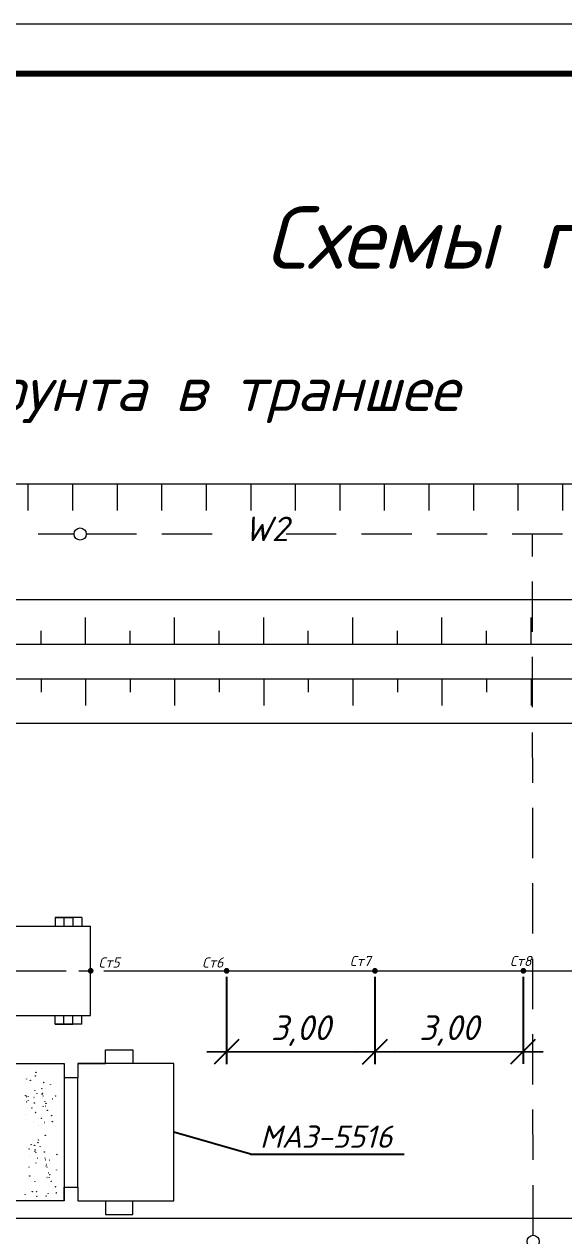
# Model space of a CAD drawing. Header units: millimetres. Extents: x 27137 to 30937, y -4667 to -569.
# Drawn here: x 28580.2 to 28634.7, y -4001.1 to -3878.8 of the extents above; entities that cross this region are included whole.
import ezdxf

# ---------------------------------------------------------------- set-up
doc = ezdxf.new("R2010")
doc.units = ezdxf.units.MM
doc.header["$LTSCALE"] = 0.4
for name, pattern in [('ACAD_ISO02W100', [15, 12, -3]), ('осевая', [50.8, 31.75, -6.35, 6.35, -6.35]), ('штриховаяX2', [38.1, 25.4, -12.7])]:
    doc.linetypes.add(name, pattern=pattern)
doc.styles.add('Isocpeur', font='isocpeui.ttf', dxfattribs={"height": 2.5})
doc.styles.get("Standard").update_dxf_attribs({"font": 'isocpeui.ttf', "height": 2.5})
doc.dimstyles.new('06', dxfattribs={"dimtxt": 2.5, "dimasz": 2.5, "dimexe": 1.25, "dimexo": 0.625, "dimtad": 1, "dimdec": 0, "dimlfac": 200, "dimtxsty": 'Standard', "dimblk": 'OBLIQUE', "dimcen": 2.5, "dimdle": 2, "dimadec": 0, "dimazin": 0, "dimtfac": 1, "dimtdec": 0, "dimtmove": 0, "dimatfit": 3, "dimldrblk": 'OBLIQUE', "dimfxl": 1, "dimarcsym": 0})

# ---------------------------------------------------------------- blocks, each defined once
blk = doc.blocks.new('_Oblique')
at = {"color": 0, "linetype": 'ByBlock', "lineweight": -2}
blk.add_line((-0.5, -0.5), (0.5, 0.5), dxfattribs=at)
blk = doc.blocks.new('*D337')
at = {"color": 0, "lineweight": -2, "transparency": 16777216}
for p, q in [((28600.6, -3974.99), (28600.61, -3983.8)), ((28615.59, -3974.98), (28615.59, -3983.79)), ((28598.61, -3982.55), (28617.59, -3982.53))]:
    blk.add_line(p, q, dxfattribs=at)
at = {"layer": 'Defpoints', "color": 0, "transparency": 16777216}
for p in [(28600.6, -3974.37), (28615.59, -3974.36), (28615.59, -3982.54)]:
    blk.add_point(p, dxfattribs=at)
at = {"color": 0, "lineweight": -2, "transparency": 16777216, "xscale": 2.5, "yscale": 2.5, "zscale": 2.5}
for p, rotation in [((28600.61, -3982.55), 180.0424897581809), ((28615.59, -3982.54), 0.04248975818089688)]:
    blk.add_blockref('_Oblique', p, dxfattribs=dict(at, rotation=rotation))
at = {"color": 0, "lineweight": 15, "transparency": 16777216, "insert": (28608.1, -3978.33), "char_height": 2.5, "attachment_point": 5, "rotation": 0.0425, "style": 'Isocpeur'}
blk.add_mtext('\\P3,00', dxfattribs=at)
blk = doc.blocks.new('*D336')
at = {"color": 0, "lineweight": -2, "transparency": 16777216}
for p, q in [((28615.59, -3974.98), (28615.59, -3983.79)), ((28630.57, -3974.97), (28630.58, -3983.77)), ((28613.59, -3982.54), (28632.58, -3982.52))]:
    blk.add_line(p, q, dxfattribs=at)
at = {"layer": 'Defpoints', "color": 0, "transparency": 16777216}
for p in [(28615.59, -3974.36), (28630.57, -3974.35), (28630.58, -3982.52)]:
    blk.add_point(p, dxfattribs=at)
at = {"color": 0, "lineweight": -2, "transparency": 16777216, "xscale": 2.5, "yscale": 2.5, "zscale": 2.5}
for p, rotation in [((28615.59, -3982.54), 180.0424897581809), ((28630.58, -3982.52), 0.04248975818089688)]:
    blk.add_blockref('_Oblique', p, dxfattribs=dict(at, rotation=rotation))
at = {"color": 0, "lineweight": 15, "transparency": 16777216, "insert": (28623.08, -3978.32), "char_height": 2.5, "attachment_point": 5, "rotation": 0.0425, "style": 'Isocpeur'}
blk.add_mtext('\\P3,00', dxfattribs=at)

msp = doc.modelspace()

# ---------------------------------------------------------------- hatches: boundary and pattern name
at = {"lineweight": 15}
h = msp.add_hatch(color=256, dxfattribs=at)
h.dxf.hatch_style = 1
h.paths.add_polyline_path([(28587.1759, -3974.368), (28586.8843, -3974.368), (28586.5926, -3974.368, 1)])
h.paths.add_polyline_path([(28586.8843, -3974.0763, 0.41421356), (28586.5926, -3974.368), (28586.8843, -3974.368)])
h = msp.add_hatch(color=256, dxfattribs=at)
h.dxf.hatch_style = 1
h.paths.add_polyline_path([(28586.8843, -3974.0763), (28586.8843, -3974.368), (28587.1759, -3974.368, 0.41421356)])
h = msp.add_hatch(color=256, dxfattribs=at)
h.dxf.hatch_style = 1
h.paths.add_polyline_path([(28600.9043, -3974.368), (28600.6126, -3974.368), (28600.321, -3974.368, 1)])
h.paths.add_polyline_path([(28600.6126, -3974.0763, 0.41421356), (28600.321, -3974.368), (28600.6126, -3974.368)])
h = msp.add_hatch(color=256, dxfattribs=at)
h.dxf.hatch_style = 1
h.paths.add_polyline_path([(28600.6126, -3974.0763), (28600.6126, -3974.368), (28600.9043, -3974.368, 0.41421356)])
h = msp.add_hatch(color=256, dxfattribs=at)
h.dxf.hatch_style = 1
h.paths.add_polyline_path([(28615.8925, -3974.368), (28615.6008, -3974.368), (28615.3091, -3974.368, 1)])
h.paths.add_polyline_path([(28615.6008, -3974.0763, 0.41421356), (28615.3091, -3974.368), (28615.6008, -3974.368)])
h = msp.add_hatch(color=256, dxfattribs=at)
h.dxf.hatch_style = 1
h.paths.add_polyline_path([(28615.6008, -3974.0763), (28615.6008, -3974.368), (28615.8925, -3974.368, 0.41421356)])
h = msp.add_hatch(color=256, dxfattribs=at)
h.dxf.hatch_style = 1
h.paths.add_polyline_path([(28630.8896, -3974.368), (28630.598, -3974.368), (28630.3063, -3974.368, 1)])
h.paths.add_polyline_path([(28630.598, -3974.0763, 0.41421356), (28630.3063, -3974.368), (28630.598, -3974.368)])
h = msp.add_hatch(color=256, dxfattribs=at)
h.dxf.hatch_style = 1
h.paths.add_polyline_path([(28630.598, -3974.0763), (28630.598, -3974.368), (28630.8896, -3974.368, 0.41421356)])

# ---------------------------------------------------------------- linework, layer by layer
for p, q in [((28374.8656, -3925.1722), (28909.7171, -3925.1722)), ((28580.5785, -3927.8722), (28580.5785, -3925.1722)), ((28580.5785, -3927.8722), (28580.5785, -3925.1722)), ((28585.0785, -3927.8722), (28585.0785, -3925.1722)), ((28589.5785, -3927.8722), (28589.5785, -3925.1722)), ((28594.0785, -3927.8722), (28594.0785, -3925.1722)), ((28598.5785, -3927.8722), (28598.5785, -3925.1722)), ((28603.0785, -3927.8722), (28603.0785, -3925.1722)), ((28607.5785, -3927.8722), (28607.5785, -3925.1722)), ((28612.0785, -3927.8722), (28612.0785, -3925.1722)), ((28616.5785, -3927.8722), (28616.5785, -3925.1722)), ((28616.5785, -3927.8722), (28616.5785, -3925.1722)), ((28621.0785, -3927.8722), (28621.0785, -3925.1722)), ((28621.0785, -3927.8722), (28621.0785, -3925.1722)), ((28625.5785, -3927.8722), (28625.5785, -3925.1722)), ((28630.0785, -3927.8722), (28630.0785, -3925.1722)), ((28634.5785, -3927.8722), (28634.5785, -3925.1722)), ((28634.5785, -3927.8722), (28634.5785, -3925.1722)), ((28586.3656, -3941.368), (28586.3656, -3938.668)), ((28586.3656, -3941.368), (28586.3656, -3938.668)), ((28586.3656, -3941.368), (28586.3656, -3938.668)), ((28595.3656, -3941.368), (28595.3656, -3938.668)), ((28595.3656, -3941.368), (28595.3656, -3938.668)), ((28604.3656, -3941.368), (28604.3656, -3938.668)), ((28604.3656, -3941.368), (28604.3656, -3938.668)), ((28604.3656, -3941.368), (28604.3656, -3938.668)), ((28613.3656, -3941.368), (28613.3656, -3938.668)), ((28613.3656, -3941.368), (28613.3656, -3938.668)), ((28622.3656, -3941.368), (28622.3656, -3938.668)), ((28622.3656, -3941.368), (28622.3656, -3938.668)), ((28622.3656, -3941.368), (28622.3656, -3938.668)), ((28622.3656, -3941.368), (28622.3656, -3938.668)), ((28631.3656, -3941.368), (28631.3656, -3938.668)), ((28631.3656, -3941.368), (28631.3656, -3938.668)), ((28631.3656, -3941.368), (28631.3656, -3938.668)), ((28631.3656, -3941.368), (28631.3656, -3938.668)), ((28581.8656, -3941.368), (28581.8656, -3940.018)), ((28590.8656, -3941.368), (28590.8656, -3940.018)), ((28599.8656, -3941.368), (28599.8656, -3940.018)), ((28608.8656, -3941.368), (28608.8656, -3940.018)), ((28617.8656, -3941.368), (28617.8656, -3940.018)), ((28626.8656, -3941.368), (28626.8656, -3940.018)), ((28581.8656, -3944.868), (28581.8656, -3946.218)), ((28586.3656, -3944.868), (28586.3656, -3947.568)), ((28586.3656, -3944.868), (28586.3656, -3947.568)), ((28586.3656, -3944.868), (28586.3656, -3947.568)), ((28590.8656, -3944.868), (28590.8656, -3946.218)), ((28595.3656, -3944.868), (28595.3656, -3947.568)), ((28595.3656, -3944.868), (28595.3656, -3947.568)), ((28595.3656, -3944.868), (28595.3656, -3947.568)), ((28595.3656, -3944.868), (28595.3656, -3947.568)), ((28599.8656, -3944.868), (28599.8656, -3946.218)), ((28604.3656, -3944.868), (28604.3656, -3947.568)), ((28604.3656, -3944.868), (28604.3656, -3947.568)), ((28604.3656, -3944.868), (28604.3656, -3947.568)), ((28608.8656, -3944.868), (28608.8656, -3946.218)), ((28613.3656, -3944.868), (28613.3656, -3947.568)), ((28613.3656, -3944.868), (28613.3656, -3947.568)), ((28613.3656, -3944.868), (28613.3656, -3947.568)), ((28613.3656, -3944.868), (28613.3656, -3947.568)), ((28617.8656, -3944.868), (28617.8656, -3946.218)), ((28622.3656, -3944.868), (28622.3656, -3947.568)), ((28622.3656, -3944.868), (28622.3656, -3947.568)), ((28622.3656, -3944.868), (28622.3656, -3947.568)), ((28626.8656, -3944.868), (28626.8656, -3946.218)), ((28631.3656, -3944.868), (28631.3656, -3947.568)), ((28631.3656, -3944.868), (28631.3656, -3947.568)), ((28631.3656, -3944.868), (28631.3656, -3947.568)), ((28631.3656, -3944.868), (28631.3656, -3947.568)), ((28585.9785, -3968.968), (28583.2785, -3968.968)), ((28583.2785, -3968.968), (28583.2785, -3969.868)), ((28583.2785, -3968.968), (28584.1785, -3968.968)), ((28584.1785, -3968.968), (28584.1785, -3969.868)), ((28584.1785, -3968.968), (28585.0785, -3968.968)), ((28585.0785, -3968.968), (28585.0785, -3969.868)), ((28575.1785, -3969.868), (28586.8785, -3969.868)), ((28586.8785, -3978.868), (28586.8785, -3969.868)), ((28575.1785, -3978.868), (28586.8785, -3978.868)), ((28583.2785, -3979.768), (28583.2785, -3978.868)), ((28584.1785, -3979.768), (28584.1785, -3978.868)), ((28585.0785, -3979.768), (28585.0785, -3978.868)), ((28585.9785, -3979.768), (28583.2785, -3979.768)), ((28583.2785, -3979.768), (28584.1785, -3979.768)), ((28584.1785, -3979.768), (28585.0785, -3979.768)), ((28588.369, -3983.7457), (28588.369, -3982.3602)), ((28588.369, -3982.3602), (28591.1401, -3982.3602)), ((28591.1401, -3982.3602), (28591.1401, -3983.7457)), ((28563.4295, -3983.7457), (28584.2124, -3983.7457)), ((28584.2124, -3983.7457), (28584.2124, -3997.601)), ((28584.2124, -3983.7457), (28584.2124, -3985.1312)), ((28584.2124, -3983.7457), (28584.2124, -3985.1312)), ((28595.2966, -3983.7457), (28585.5979, -3983.7457)), ((28585.5979, -3983.7457), (28585.5979, -3985.1312)), ((28585.5979, -3983.7457), (28588.369, -3983.7457)), ((28595.2966, -3997.601), (28595.2966, -3983.7457)), ((28584.2124, -3985.1312), (28585.5979, -3985.1312)), ((28585.5979, -3996.2154), (28585.5979, -3985.1312)), ((28584.2124, -3997.601), (28584.2124, -3996.2154)), ((28584.2124, -3997.601), (28584.2124, -3996.2154)), ((28584.2124, -3996.2154), (28585.5979, -3996.2154)), ((28585.5979, -3996.2154), (28585.5979, -3997.601)), ((28584.2124, -3997.601), (28563.4295, -3997.601)), ((28585.5979, -3997.601), (28595.2966, -3997.601)), ((28585.5979, -3997.601), (28588.369, -3997.601)), ((28588.369, -3997.601), (28588.369, -3998.9865)), ((28591.1401, -3998.9865), (28591.1401, -3997.601)), ((28588.369, -3998.9865), (28591.1401, -3998.9865))]:
    msp.add_line(p, q, dxfattribs=at)
at = {"linetype": 'штриховаяX2', "lineweight": 15, "ltscale": 0.5}
for p, q in [((28535.8697, -3930.2399), (28585.2072, -3930.2399)), ((28586.4403, -3930.2399), (28601.5822, -3930.2399)), ((28606.6162, -3930.2399), (28635.843, -3930.2399)), ((28631.5795, -4001.0853), (28631.5091, -3930.2399))]:
    msp.add_line(p, q, dxfattribs=at)
at = {"lineweight": 15, "ltscale": 0.5}
for p, q in [((28406.2709, -3936.868), (28776.0043, -3936.868)), ((28379.3656, -3941.368), (28776.0043, -3941.368)), ((28379.3656, -3944.868), (28776.0043, -3944.868)), ((28525.2201, -3949.368), (28776.0043, -3949.368)), ((28585.9785, -3968.968), (28585.9785, -3969.868)), ((28585.9785, -3979.768), (28585.9785, -3978.868)), ((28374.8656, -3999.368), (28909.7171, -3999.368))]:
    msp.add_line(p, q, dxfattribs=at)
at = {"linetype": 'осевая', "lineweight": 15, "ltscale": 0.5}
for p in [(28374.8656, -3974.368), (28594.2147, -3974.368)]:
    msp.add_line(p, (28776.0043, -3974.368), dxfattribs=at)
at = {"ltscale": 0.5}
msp.add_line((28603.0373, -3992.883), (28595.2966, -3990.6733), dxfattribs=at)
msp.add_line((28603.0373, -3992.883), (28618.5628, -3992.883))
at = {"color": 7, "lineweight": 15}
for points in [[(28327.3799, -4472.756), (29168.3799, -4472.756), (29168.3799, -3878.756), (28327.3799, -3878.756)], [(28347.3799, -4467.756), (29163.3799, -4467.756), (29163.3799, -3883.756), (28347.3799, -3883.756)]]:
    msp.add_lwpolyline(points, close=True, dxfattribs=at)
at = {"lineweight": 15, "const_width": 0.6}
msp.add_lwpolyline([(28347.3799, -3883.756), (29163.3799, -3883.756), (29163.3799, -4467.756), (28347.3799, -4467.756)], dxfattribs=at)
at = {"lineweight": 15, "ltscale": 0.5}
for centre in [(28585.8238, -3930.2491), (28631.5801, -4001.702)]:
    msp.add_circle(centre, 0.6167, dxfattribs=at)
at = {"lineweight": 15}
for centre, radius in [((28580.4047, -3985.2976), 0.00917), ((28580.7764, -3985.4389), 0.0146), ((28581.2906, -3985.0017), 0.0148), ((28581.3677, -3984.6274), 0.0148), ((28582.1391, -3985.64), 0.00917), ((28581.2466, -3986.4438), 0.00596), ((28581.4439, -3986.7524), 0.0112), ((28581.9536, -3986.2723), 0.0112), ((28581.9831, -3986.8795), 0.00696), ((28582.0042, -3986.7392), 0.0112), ((28582.3229, -3986.2952), 0.00696), ((28582.8192, -3985.8671), 0.00917), ((28580.3122, -3986.9855), 0.0148), ((28580.3788, -3987.6006), 0.0148), ((28580.3817, -3987.0996), 0.00596), ((28580.4957, -3988.1473), 0.0096), ((28580.5557, -3987.0509), 0.00596), ((28580.5597, -3987.4747), 0.00917), ((28581.1603, -3987.1669), 0.00917), ((28581.1866, -3987.7238), 0.0095), ((28582.0096, -3987.2916), 0.00917), ((28582.0784, -3988.0531), 0.0095), ((28582.0884, -3987.0163), 0.00596), ((28582.2527, -3987.5765), 0.0112), ((28582.3032, -3988.0434), 0.0112), ((28582.3618, -3987.7593), 0.0112), ((28583.0384, -3987.301), 0.00917), ((28583.3181, -3987.0261), 0.0148), ((28580.3294, -3988.8751), 0.00596), ((28580.9459, -3988.2262), 0.00917), ((28581.2865, -3988.6801), 0.00696), ((28581.294, -3988.6726), 0.0111), ((28581.9171, -3989.262), 0.0146), ((28582.5085, -3988.4506), 0.0148), ((28582.5137, -3988.445), 0.00917), ((28582.9459, -3988.9889), 0.0148), ((28581.0951, -3989.5894), 0.00596), ((28581.5855, -3989.9843), 0.00696), ((28581.987, -3989.9187), 0.00596), ((28582.2044, -3989.687), 0.00696), ((28583.0126, -3989.604), 0.0148), ((28583.3647, -3990.0555), 0.00917), ((28581.5659, -3991.7325), 0.0112), ((28581.6244, -3991.4483), 0.0112), ((28582.3011, -3990.9901), 0.00917), ((28580.4042, -3992.2252), 0.00596), ((28580.6627, -3992.3759), 0.0146), ((28580.8535, -3991.9428), 0.0148), ((28581.2163, -3991.9901), 0.0112), ((28581.2457, -3992.5973), 0.00696), ((28581.2669, -3992.457), 0.0112), ((28581.351, -3992.7341), 0.00596), ((28581.7763, -3992.1341), 0.00917), ((28582.2086, -3992.678), 0.0148), ((28583.4676, -3992.9279), 0.0146), ((28580.6502, -3994.1945), 0.0096), ((28580.7102, -3993.0981), 0.00596), ((28581.3411, -3993.7709), 0.0095), ((28581.5153, -3993.2943), 0.0112), ((28582.2752, -3993.2931), 0.0148), ((28582.3399, -3993.4649), 0.0112), ((28582.3693, -3994.0721), 0.00696), ((28582.3905, -3993.9318), 0.0112), ((28582.4746, -3994.2089), 0.00596), ((28582.7091, -3993.4878), 0.00696), ((28580.559, -3995.3011), 0.00596), ((28580.7127, -3995.0974), 0.00917), ((28581.467, -3995.4048), 0.00696), ((28582.4647, -3995.2457), 0.0095), ((28582.6389, -3994.7691), 0.0112), ((28582.6895, -3995.236), 0.0112), ((28582.748, -3994.9519), 0.0112), ((28583.4247, -3994.4936), 0.00917), ((28580.7975, -3995.6897), 0.00917), ((28580.9793, -3996.6794), 0.0112), ((28581.2496, -3995.6365), 0.00596), ((28581.3968, -3996.686), 0.0112), ((28582.9021, -3995.6428), 0.0148), ((28582.8999, -3995.6376), 0.00917), ((28583.3322, -3996.1815), 0.0148), ((28580.2613, -3996.9826), 0.00696), ((28581.4474, -3997.1529), 0.0112), ((28582.3732, -3997.1113), 0.00596), ((28582.5906, -3996.8796), 0.00696), ((28583.3988, -3996.7966), 0.0148)]:
    msp.add_circle(centre, radius, dxfattribs=at)

# ---------------------------------------------------------------- texts
at = {"lineweight": 15, "style": 'Isocpeur'}
for s, width, insert, char_height, attachment_point in [('Схемы производства работ', 157.001744, (28604.504, -3897.1527), 6.3, 1), ('Разработка грунта в траншее', 148.56988, (28582.0936, -3919.0473), 4.5, 8)]:
    msp.add_mtext_dynamic_manual_height_columns(s, width=width, gutter_width=12.5, heights=[0], dxfattribs=dict(at, insert=insert, char_height=char_height, attachment_point=attachment_point))
at = {"linetype": 'штриховаяX2', "lineweight": 15, "insert": (28602.3974, -3928.487), "char_height": 2.48181, "attachment_point": 1, "style": 'Isocpeur'}
msp.add_mtext_dynamic_manual_height_columns('W2', width=3.719358, gutter_width=12.5, heights=[0], dxfattribs=at)
at = {"linetype": 'ACAD_ISO02W100', "lineweight": 15, "char_height": 1.02403, "attachment_point": 1, "style": 'Isocpeur'}
for s, insert in [('Ст5', (28587.6703, -3973.017)), ('Ст6', (28598.1419, -3973.017)), ('Ст7', (28613.0609, -3972.8614)), ('Ст8', (28629.2436, -3972.8614))]:
    msp.add_mtext_dynamic_manual_height_columns(s, width=8.608704, gutter_width=12.5, heights=[0], dxfattribs=dict(at, insert=insert))
at = {"insert": (28603.9702, -3989.9928), "char_height": 2.25, "attachment_point": 1, "style": 'Isocpeur'}
msp.add_mtext_dynamic_manual_height_columns('МАЗ-5516', width=15.592034, gutter_width=12.5, heights=[0], dxfattribs=at)

# ---------------------------------------------------------------- dimensions: what is measured, and where the dimension line sits
at = {"lineweight": 15}
for p1, p2, picture, middle in [((28600.5994, -3974.368), (28615.5852, -3974.3569), '*D337', (28608.0953, -3978.3323)), ((28615.5852, -3974.3569), (28630.571, -3974.3458), '*D336', (28623.0811, -3978.3212))]:
    dim = msp.add_aligned_dim(p1=p1, p2=p2, distance=-8.1782, text='\\P3,00', dimstyle='06', override={"dimtxsty": 'Isocpeur'}, dxfattribs=at)
    dim.commit()
    dim.dimension.update_dxf_attribs({"geometry": picture, "text_midpoint": middle})

doc.saveas('drawing.dxf')
